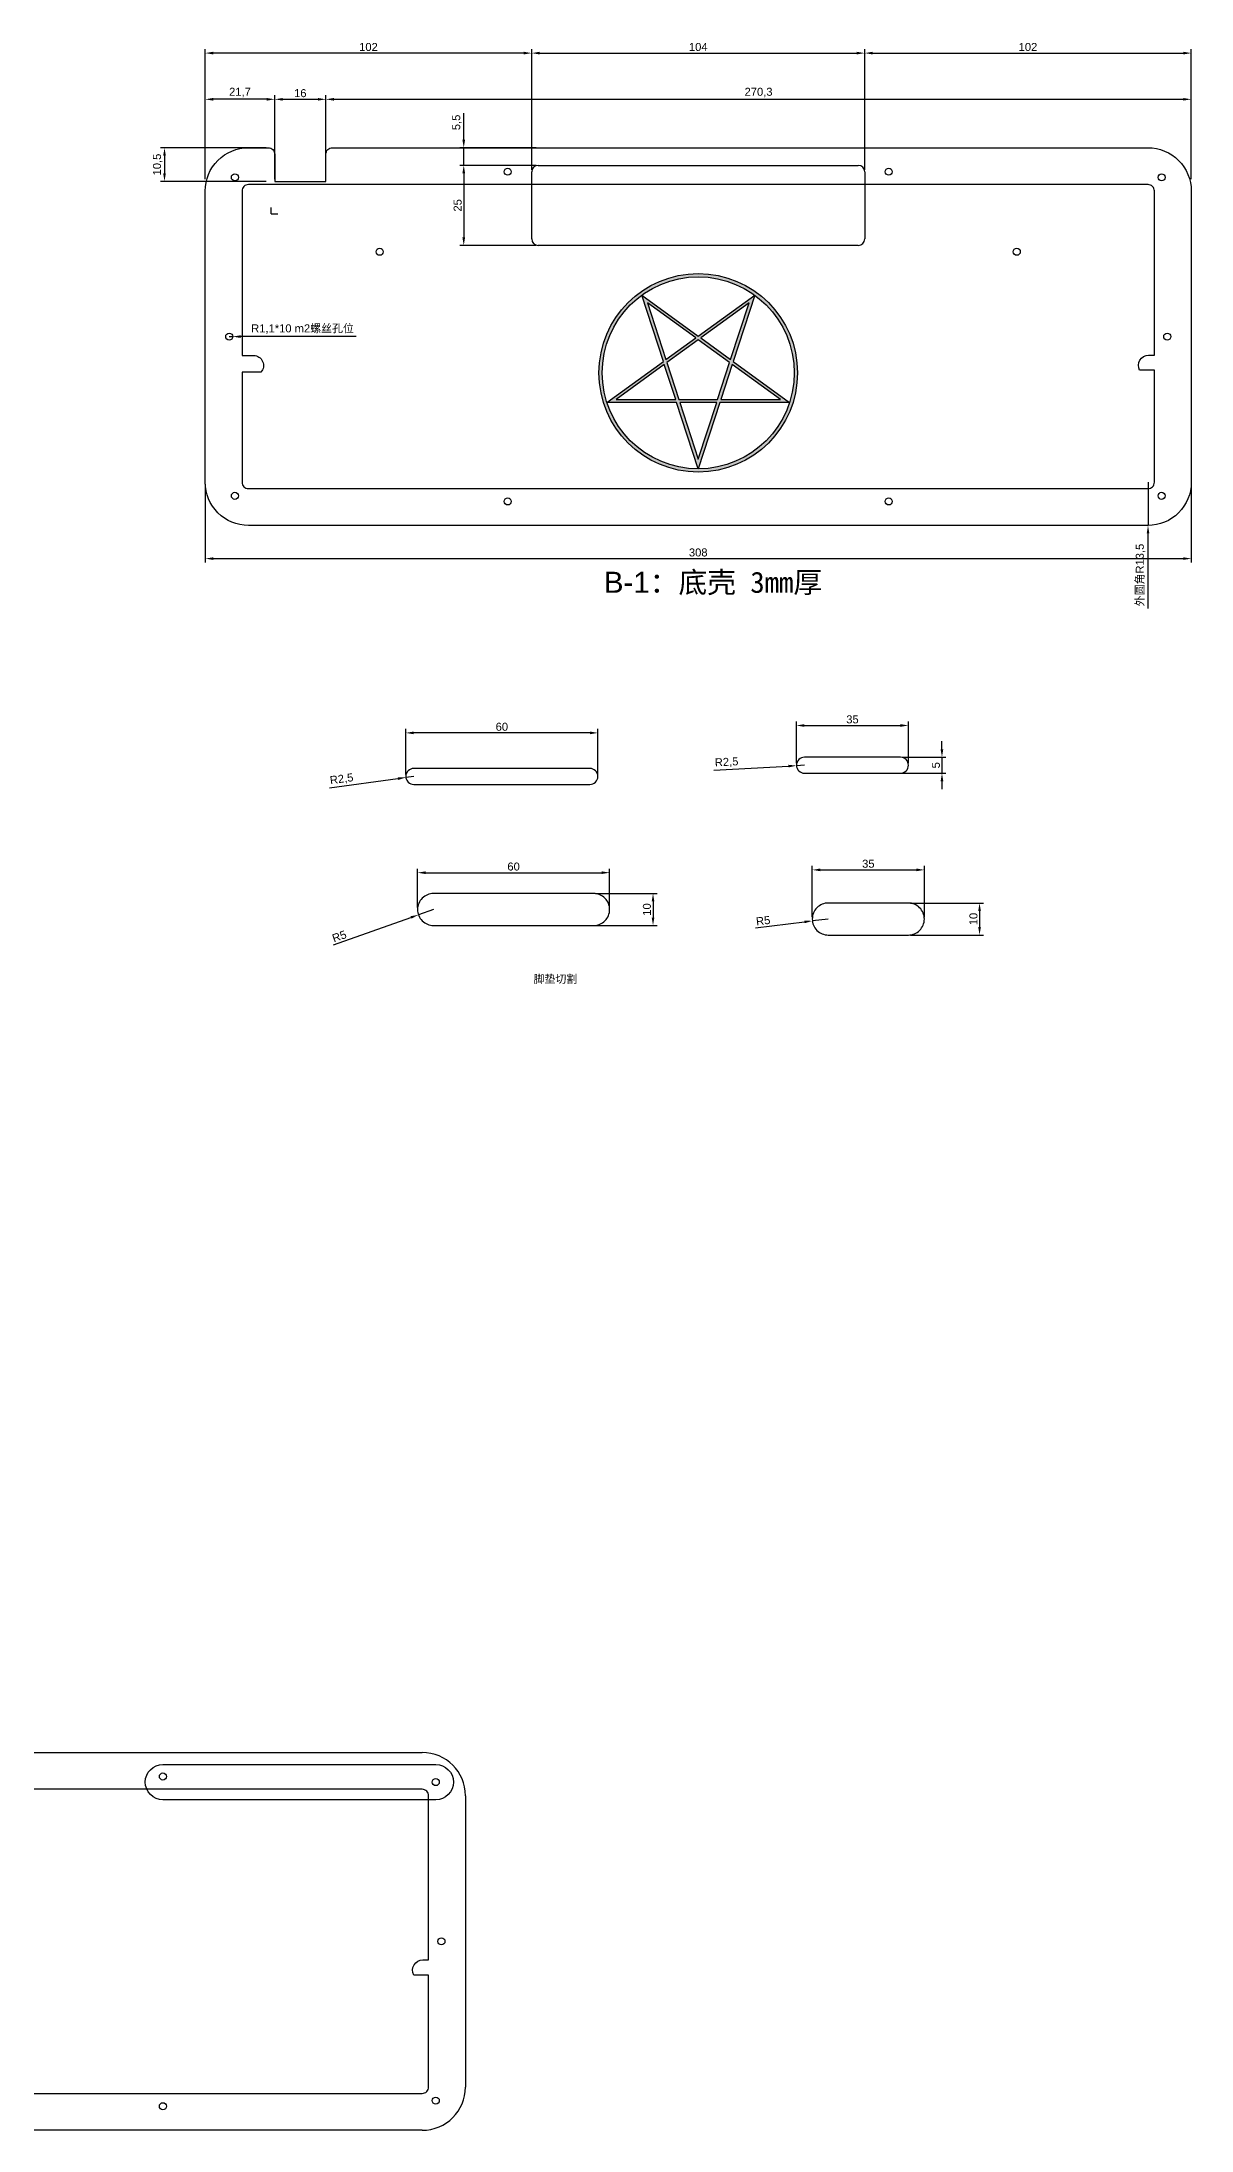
# Model space of a CAD drawing. Header units: millimetres. Extents: x -514 to 1814, y -954 to 381.
# Drawn here: x 743 to 1102, y -407 to 245 of the extents above; entities that cross this region are included whole.
import ezdxf

# ---------------------------------------------------------------- set-up
doc = ezdxf.new("R2010")
doc.units = ezdxf.units.MM
doc.layers.get('Defpoints').update_dxf_attribs({"color": 1})
doc.layers.add('etching', color=160, linetype='Continuous')
doc.layers.add('mark', color=90, linetype='Continuous', plot=False)
doc.styles.get("Standard").update_dxf_attribs({"font": 'arial.ttf'})
doc.dimstyles.new('ISO-25', dxfattribs={"dimtxt": 2.5, "dimasz": 2.5, "dimexe": 1.25, "dimexo": 0.625, "dimtad": 1, "dimtxsty": 'Standard', "dimcen": 2.5, "dimadec": 0, "dimazin": 0, "dimtfac": 1, "dimtmove": 0, "dimatfit": 3, "dimfxl": 1, "dimarcsym": 0})

# ---------------------------------------------------------------- blocks, each defined once
blk = doc.blocks.new('*D83')
at = {"layer": 'Defpoints', "color": 0, "transparency": 16777216}
for p in [(1088.19, 107.45), (1088.19, 93.95)]:
    blk.add_point(p, dxfattribs=at)
at = {"layer": 'mark', "color": 0, "lineweight": -2, "transparency": 16777216}
for p, q in [((1088.19, 107.45), (1088.19, 93.95)), ((1088.19, 68), (1088.19, 91.45))]:
    blk.add_line(p, q, dxfattribs=at)
at = {"layer": 'mark', "color": 0, "transparency": 16777216}
blk.add_solid([(1087.78, 91.45), (1088.61, 91.45), (1088.19, 93.95)], dxfattribs=at)
at = {"layer": 'mark', "color": 0, "transparency": 16777216, "insert": (1085.85, 78.48), "char_height": 2.5, "attachment_point": 5, "rotation": 90}
blk.add_mtext('{\\fSimSun|b0|i0|c134|p2;外圆角}R13,5', dxfattribs=at)
blk = doc.blocks.new('*D86')
at = {"layer": 'Defpoints', "color": 0, "transparency": 16777216}
for p in [(793.69, 227.08), (793.69, 201.45), (815.39, 201.45)]:
    blk.add_point(p, dxfattribs=at)
at = {"layer": 'mark', "color": 0, "lineweight": -2, "transparency": 16777216}
for p, q in [((793.69, 202.08), (793.69, 228.33)), ((812.89, 227.08), (796.19, 227.08)), ((815.39, 202.08), (815.39, 228.33))]:
    blk.add_line(p, q, dxfattribs=at)
at = {"layer": 'mark', "color": 0, "transparency": 16777216}
for points in [[(796.19, 227.49), (796.19, 226.66), (793.69, 227.08)], [(812.89, 227.49), (812.89, 226.66), (815.39, 227.08)]]:
    blk.add_solid(points, dxfattribs=at)
at = {"layer": 'mark', "color": 0, "transparency": 16777216, "insert": (804.54, 229.2), "char_height": 2.5, "attachment_point": 5}
blk.add_mtext('21,7', dxfattribs=at)
blk = doc.blocks.new('*D87')
at = {"layer": 'Defpoints', "color": 0, "transparency": 16777216}
for p in [(831.39, 227.08), (815.39, 201.45), (831.39, 201.45)]:
    blk.add_point(p, dxfattribs=at)
at = {"layer": 'mark', "color": 0, "lineweight": -2, "transparency": 16777216}
for p, q in [((815.39, 202.08), (815.39, 228.33)), ((817.89, 227.08), (828.89, 227.08)), ((831.39, 202.08), (831.39, 228.33))]:
    blk.add_line(p, q, dxfattribs=at)
at = {"layer": 'mark', "color": 0, "transparency": 16777216}
for points in [[(817.89, 227.49), (817.89, 226.66), (815.39, 227.08)], [(828.89, 227.49), (828.89, 226.66), (831.39, 227.08)]]:
    blk.add_solid(points, dxfattribs=at)
at = {"layer": 'mark', "color": 0, "transparency": 16777216, "insert": (823.39, 228.98), "char_height": 2.5, "attachment_point": 5}
blk.add_mtext('16', dxfattribs=at)
blk = doc.blocks.new('*D88')
at = {"layer": 'Defpoints', "color": 0, "transparency": 16777216}
for p in [(1101.69, 227.08), (831.39, 201.45), (1101.69, 201.45)]:
    blk.add_point(p, dxfattribs=at)
at = {"layer": 'mark', "color": 0, "lineweight": -2, "transparency": 16777216}
for p, q in [((831.39, 202.08), (831.39, 228.33)), ((833.89, 227.08), (1099.19, 227.08)), ((1101.69, 202.08), (1101.69, 228.33))]:
    blk.add_line(p, q, dxfattribs=at)
at = {"layer": 'mark', "color": 0, "transparency": 16777216}
for points in [[(833.89, 227.49), (833.89, 226.66), (831.39, 227.08)], [(1099.19, 227.49), (1099.19, 226.66), (1101.69, 227.08)]]:
    blk.add_solid(points, dxfattribs=at)
at = {"layer": 'mark', "color": 0, "transparency": 16777216, "insert": (966.54, 229.2), "char_height": 2.5, "attachment_point": 5}
blk.add_mtext('270,3', dxfattribs=at)
blk = doc.blocks.new('*D84')
at = {"layer": 'Defpoints', "color": 0, "transparency": 16777216}
for p in [(801.19, 152.95), (802.29, 152.95)]:
    blk.add_point(p, dxfattribs=at)
at = {"layer": 'mark', "color": 0, "lineweight": -2, "transparency": 16777216}
for p, q in [((801.19, 152.95), (802.29, 152.95)), ((840.87, 152.95), (804.79, 152.95))]:
    blk.add_line(p, q, dxfattribs=at)
at = {"layer": 'mark', "color": 0, "transparency": 16777216}
blk.add_solid([(804.79, 153.37), (804.79, 152.53), (802.29, 152.95)], dxfattribs=at)
at = {"layer": 'mark', "color": 0, "transparency": 16777216, "insert": (824.08, 155.29), "char_height": 2.5, "attachment_point": 5}
blk.add_mtext('R1,1*10 m2{\\fSimSun|b0|i0|c134|p2;螺丝孔位}', dxfattribs=at)
blk = doc.blocks.new('*D85')
at = {"layer": 'Defpoints', "color": 0, "transparency": 16777216}
for p in [(793.69, 107.45), (1101.69, 107.45), (1101.69, 83.6)]:
    blk.add_point(p, dxfattribs=at)
at = {"layer": 'mark', "color": 0, "lineweight": -2, "transparency": 16777216}
for p, q in [((793.69, 106.83), (793.69, 82.35)), ((1101.69, 106.83), (1101.69, 82.35)), ((796.19, 83.6), (1099.19, 83.6))]:
    blk.add_line(p, q, dxfattribs=at)
at = {"layer": 'mark', "color": 0, "transparency": 16777216}
for points in [[(796.19, 84.02), (796.19, 83.19), (793.69, 83.6)], [(1099.19, 84.02), (1099.19, 83.19), (1101.69, 83.6)]]:
    blk.add_solid(points, dxfattribs=at)
at = {"layer": 'mark', "color": 0, "transparency": 16777216, "insert": (947.69, 85.51), "char_height": 2.5, "attachment_point": 5}
blk.add_mtext('308', dxfattribs=at)
blk = doc.blocks.new('*D89')
at = {"layer": 'Defpoints', "color": 0, "transparency": 16777216}
for p in [(813.39, 211.95), (780.98, 201.45), (813.39, 201.45)]:
    blk.add_point(p, dxfattribs=at)
at = {"layer": 'mark', "color": 0, "lineweight": -2, "transparency": 16777216}
for p, q in [((812.77, 211.95), (779.73, 211.95)), ((780.98, 209.45), (780.98, 203.95)), ((812.77, 201.45), (779.73, 201.45))]:
    blk.add_line(p, q, dxfattribs=at)
at = {"layer": 'mark', "color": 0, "transparency": 16777216}
for points in [[(780.56, 209.45), (781.39, 209.45), (780.98, 211.95)], [(780.56, 203.95), (781.39, 203.95), (780.98, 201.45)]]:
    blk.add_solid(points, dxfattribs=at)
at = {"layer": 'mark', "color": 0, "transparency": 16777216, "insert": (778.85, 206.7), "char_height": 2.5, "attachment_point": 5, "rotation": 90}
blk.add_mtext('10,5', dxfattribs=at)
blk = doc.blocks.new('*D90')
at = {"layer": 'Defpoints', "color": 0, "transparency": 16777216}
for p in [(874.45, 211.95), (897.69, 211.95), (897.69, 206.45)]:
    blk.add_point(p, dxfattribs=at)
at = {"layer": 'mark', "color": 0, "lineweight": -2, "transparency": 16777216}
for p, q in [((874.45, 214.45), (874.45, 222.77)), ((897.07, 211.95), (873.2, 211.95)), ((874.45, 206.45), (874.45, 211.95)), ((897.07, 206.45), (873.2, 206.45)), ((874.45, 203.95), (874.45, 201.45))]:
    blk.add_line(p, q, dxfattribs=at)
at = {"layer": 'mark', "color": 0, "transparency": 16777216}
for points in [[(874.03, 214.45), (874.87, 214.45), (874.45, 211.95)], [(874.03, 203.95), (874.87, 203.95), (874.45, 206.45)]]:
    blk.add_solid(points, dxfattribs=at)
at = {"layer": 'mark', "color": 0, "transparency": 16777216, "insert": (872.33, 219.86), "char_height": 2.5, "attachment_point": 5, "rotation": 90}
blk.add_mtext('5,5', dxfattribs=at)
blk = doc.blocks.new('*D91')
at = {"layer": 'Defpoints', "color": 0, "transparency": 16777216}
for p in [(793.69, 241.51), (793.69, 204.45), (895.69, 204.45)]:
    blk.add_point(p, dxfattribs=at)
at = {"layer": 'mark', "color": 0, "lineweight": -2, "transparency": 16777216}
for p, q in [((793.69, 205.08), (793.69, 242.76)), ((893.19, 241.51), (796.19, 241.51)), ((895.69, 205.08), (895.69, 242.76))]:
    blk.add_line(p, q, dxfattribs=at)
at = {"layer": 'mark', "color": 0, "transparency": 16777216}
for points in [[(796.19, 241.93), (796.19, 241.09), (793.69, 241.51)], [(893.19, 241.93), (893.19, 241.09), (895.69, 241.51)]]:
    blk.add_solid(points, dxfattribs=at)
at = {"layer": 'mark', "color": 0, "transparency": 16777216, "insert": (844.69, 243.41), "char_height": 2.5, "attachment_point": 5}
blk.add_mtext('102', dxfattribs=at)
blk = doc.blocks.new('*D92')
at = {"layer": 'Defpoints', "color": 0, "transparency": 16777216}
for p in [(999.69, 241.51), (895.69, 204.45), (999.69, 204.45)]:
    blk.add_point(p, dxfattribs=at)
at = {"layer": 'mark', "color": 0, "lineweight": -2, "transparency": 16777216}
for p, q in [((895.69, 205.08), (895.69, 242.76)), ((898.19, 241.51), (997.19, 241.51)), ((999.69, 205.08), (999.69, 242.76))]:
    blk.add_line(p, q, dxfattribs=at)
at = {"layer": 'mark', "color": 0, "transparency": 16777216}
for points in [[(898.19, 241.93), (898.19, 241.09), (895.69, 241.51)], [(997.19, 241.93), (997.19, 241.09), (999.69, 241.51)]]:
    blk.add_solid(points, dxfattribs=at)
at = {"layer": 'mark', "color": 0, "transparency": 16777216, "insert": (947.69, 243.41), "char_height": 2.5, "attachment_point": 5}
blk.add_mtext('104', dxfattribs=at)
blk = doc.blocks.new('*D93')
at = {"layer": 'Defpoints', "color": 0, "transparency": 16777216}
for p in [(1101.69, 241.51), (999.69, 204.45), (1101.69, 204.45)]:
    blk.add_point(p, dxfattribs=at)
at = {"layer": 'mark', "color": 0, "lineweight": -2, "transparency": 16777216}
for p, q in [((999.69, 205.08), (999.69, 242.76)), ((1002.19, 241.51), (1099.19, 241.51)), ((1101.69, 205.08), (1101.69, 242.76))]:
    blk.add_line(p, q, dxfattribs=at)
at = {"layer": 'mark', "color": 0, "transparency": 16777216}
for points in [[(1002.19, 241.93), (1002.19, 241.09), (999.69, 241.51)], [(1099.19, 241.93), (1099.19, 241.09), (1101.69, 241.51)]]:
    blk.add_solid(points, dxfattribs=at)
at = {"layer": 'mark', "color": 0, "transparency": 16777216, "insert": (1050.69, 243.41), "char_height": 2.5, "attachment_point": 5}
blk.add_mtext('102', dxfattribs=at)
blk = doc.blocks.new('*D94')
at = {"layer": 'Defpoints', "color": 0, "transparency": 16777216}
for p in [(897.69, 206.45), (874.45, 181.45), (897.69, 181.45)]:
    blk.add_point(p, dxfattribs=at)
at = {"layer": 'mark', "color": 0, "lineweight": -2, "transparency": 16777216}
for p, q in [((897.07, 206.45), (873.2, 206.45)), ((874.45, 203.95), (874.45, 183.95)), ((897.07, 181.45), (873.2, 181.45))]:
    blk.add_line(p, q, dxfattribs=at)
at = {"layer": 'mark', "color": 0, "transparency": 16777216}
for points in [[(874.03, 203.95), (874.87, 203.95), (874.45, 206.45)], [(874.03, 183.95), (874.87, 183.95), (874.45, 181.45)]]:
    blk.add_solid(points, dxfattribs=at)
at = {"layer": 'mark', "color": 0, "transparency": 16777216, "insert": (872.55, 193.95), "char_height": 2.5, "attachment_point": 5, "rotation": 90}
blk.add_mtext('25', dxfattribs=at)
blk = doc.blocks.new('*D147')
at = {"layer": 'Defpoints', "color": 0, "ltscale": 10, "transparency": 16777216}
for p in [(856.37, 15.22), (858.85, 15.56)]:
    blk.add_point(p, dxfattribs=at)
at = {"layer": 'mark', "color": 0, "lineweight": -2, "ltscale": 10, "transparency": 16777216}
for p, q in [((832.54, 11.95), (853.9, 14.88)), ((858.85, 15.56), (856.37, 15.22))]:
    blk.add_line(p, q, dxfattribs=at)
blk.add_arc((858.85, 15.56), 2.5, 180, 216.44203, dxfattribs=at)
at = {"layer": 'mark', "color": 0, "ltscale": 10, "transparency": 16777216}
blk.add_solid([(853.84, 15.29), (853.95, 14.46), (856.37, 15.22)], dxfattribs=at)
at = {"layer": 'mark', "color": 0, "ltscale": 10, "transparency": 16777216, "insert": (836.32, 14.62), "char_height": 2.5, "attachment_point": 5, "rotation": 7.79414}
blk.add_mtext('R2,5', dxfattribs=at)
blk = doc.blocks.new('*D148')
at = {"layer": 'Defpoints', "color": 0, "ltscale": 10, "transparency": 16777216}
for p in [(978.38, 18.92), (980.87, 19.05)]:
    blk.add_point(p, dxfattribs=at)
at = {"layer": 'mark', "color": 0, "lineweight": -2, "ltscale": 10, "transparency": 16777216}
for p, q in [((952.57, 17.54), (975.88, 18.78)), ((980.87, 19.05), (978.38, 18.92))]:
    blk.add_line(p, q, dxfattribs=at)
at = {"layer": 'mark', "color": 0, "ltscale": 10, "transparency": 16777216}
blk.add_solid([(975.86, 19.2), (975.9, 18.37), (978.38, 18.92)], dxfattribs=at)
at = {"layer": 'mark', "color": 0, "ltscale": 10, "transparency": 16777216, "insert": (956.56, 19.88), "char_height": 2.5, "attachment_point": 5, "rotation": 3.05522}
blk.add_mtext('R2,5', dxfattribs=at)
blk = doc.blocks.new('*D149')
at = {"layer": 'Defpoints', "color": 0, "ltscale": 10, "transparency": 16777216}
for p in [(856.35, 29.16), (856.35, 15.56), (916.35, 15.56)]:
    blk.add_point(p, dxfattribs=at)
at = {"layer": 'mark', "color": 0, "lineweight": -2, "ltscale": 10, "transparency": 16777216}
for p, q in [((856.35, 16.18), (856.35, 30.41)), ((913.85, 29.16), (858.85, 29.16)), ((916.35, 16.18), (916.35, 30.41))]:
    blk.add_line(p, q, dxfattribs=at)
at = {"layer": 'mark', "color": 0, "ltscale": 10, "transparency": 16777216}
for points in [[(858.85, 29.58), (858.85, 28.74), (856.35, 29.16)], [(913.85, 29.58), (913.85, 28.74), (916.35, 29.16)]]:
    blk.add_solid(points, dxfattribs=at)
at = {"layer": 'mark', "color": 0, "ltscale": 10, "transparency": 16777216, "insert": (886.35, 31.06), "char_height": 2.5, "attachment_point": 5}
blk.add_mtext('60', dxfattribs=at)
blk = doc.blocks.new('*D150')
at = {"layer": 'Defpoints', "color": 0, "ltscale": 10, "transparency": 16777216}
for p in [(1013.37, 31.47), (978.37, 19.05), (1013.37, 19.05)]:
    blk.add_point(p, dxfattribs=at)
at = {"layer": 'mark', "color": 0, "lineweight": -2, "ltscale": 10, "transparency": 16777216}
for p, q in [((978.37, 19.67), (978.37, 32.72)), ((1013.37, 19.67), (1013.37, 32.72)), ((980.87, 31.47), (1010.87, 31.47))]:
    blk.add_line(p, q, dxfattribs=at)
at = {"layer": 'mark', "color": 0, "ltscale": 10, "transparency": 16777216}
for points in [[(980.87, 31.89), (980.87, 31.05), (978.37, 31.47)], [(1010.87, 31.89), (1010.87, 31.05), (1013.37, 31.47)]]:
    blk.add_solid(points, dxfattribs=at)
at = {"layer": 'mark', "color": 0, "ltscale": 10, "transparency": 16777216, "insert": (995.87, 33.37), "char_height": 2.5, "attachment_point": 5}
blk.add_mtext('35', dxfattribs=at)
blk = doc.blocks.new('*D151')
at = {"layer": 'Defpoints', "color": 0, "ltscale": 10, "transparency": 16777216}
for p in [(1010.87, 21.55), (1010.87, 16.55), (1023.83, 16.55)]:
    blk.add_point(p, dxfattribs=at)
at = {"layer": 'mark', "color": 0, "lineweight": -2, "ltscale": 10, "transparency": 16777216}
for p, q in [((1023.83, 24.05), (1023.83, 26.55)), ((1011.5, 21.55), (1025.08, 21.55)), ((1023.83, 21.55), (1023.83, 16.55)), ((1011.5, 16.55), (1025.08, 16.55)), ((1023.83, 14.05), (1023.83, 11.55))]:
    blk.add_line(p, q, dxfattribs=at)
at = {"layer": 'mark', "color": 0, "ltscale": 10, "transparency": 16777216}
for points in [[(1023.41, 24.05), (1024.25, 24.05), (1023.83, 21.55)], [(1023.41, 14.05), (1024.25, 14.05), (1023.83, 16.55)]]:
    blk.add_solid(points, dxfattribs=at)
at = {"layer": 'mark', "color": 0, "ltscale": 10, "transparency": 16777216, "insert": (1021.94, 19.05), "char_height": 2.5, "attachment_point": 5, "rotation": 90}
blk.add_mtext('5', dxfattribs=at)
blk = doc.blocks.new('*D152')
at = {"layer": 'Defpoints', "color": 0, "ltscale": 10, "transparency": 16777216}
for p in [(865.02, -26.01), (860.31, -27.67)]:
    blk.add_point(p, dxfattribs=at)
at = {"layer": 'mark', "color": 0, "lineweight": -2, "ltscale": 10, "transparency": 16777216}
for p, q in [((865.02, -26.01), (860.31, -27.67)), ((833.72, -37.06), (857.95, -28.5))]:
    blk.add_line(p, q, dxfattribs=at)
at = {"layer": 'mark', "color": 0, "ltscale": 10, "transparency": 16777216}
blk.add_solid([(857.81, -28.11), (858.09, -28.89), (860.31, -27.67)], dxfattribs=at)
at = {"layer": 'mark', "color": 0, "ltscale": 10, "transparency": 16777216, "insert": (835.58, -34.39), "char_height": 2.5, "attachment_point": 5, "rotation": 19.44158}
blk.add_mtext('R5', dxfattribs=at)
blk = doc.blocks.new('*D153')
at = {"layer": 'Defpoints', "color": 0, "ltscale": 10, "transparency": 16777216}
for p in [(1018.33, -13.63), (983.33, -28.98), (1018.33, -28.98)]:
    blk.add_point(p, dxfattribs=at)
at = {"layer": 'mark', "color": 0, "lineweight": -2, "ltscale": 10, "transparency": 16777216}
for p, q in [((983.33, -28.36), (983.33, -12.38)), ((1018.33, -28.36), (1018.33, -12.38)), ((985.83, -13.63), (1015.83, -13.63))]:
    blk.add_line(p, q, dxfattribs=at)
at = {"layer": 'mark', "color": 0, "ltscale": 10, "transparency": 16777216}
for points in [[(985.83, -13.21), (985.83, -14.05), (983.33, -13.63)], [(1015.83, -13.21), (1015.83, -14.05), (1018.33, -13.63)]]:
    blk.add_solid(points, dxfattribs=at)
at = {"layer": 'mark', "color": 0, "ltscale": 10, "transparency": 16777216, "insert": (1000.83, -11.73), "char_height": 2.5, "attachment_point": 5}
blk.add_mtext('35', dxfattribs=at)
blk = doc.blocks.new('*D154')
at = {"layer": 'Defpoints', "color": 0, "ltscale": 10, "transparency": 16777216}
for p in [(915.02, -21.01), (915.02, -31.01), (933.57, -31.01)]:
    blk.add_point(p, dxfattribs=at)
at = {"layer": 'mark', "color": 0, "lineweight": -2, "ltscale": 10, "transparency": 16777216}
for p, q in [((915.65, -21.01), (934.82, -21.01)), ((933.57, -23.51), (933.57, -28.51)), ((915.65, -31.01), (934.82, -31.01))]:
    blk.add_line(p, q, dxfattribs=at)
at = {"layer": 'mark', "color": 0, "ltscale": 10, "transparency": 16777216}
for points in [[(933.16, -23.51), (933.99, -23.51), (933.57, -21.01)], [(933.16, -28.51), (933.99, -28.51), (933.57, -31.01)]]:
    blk.add_solid(points, dxfattribs=at)
at = {"layer": 'mark', "color": 0, "ltscale": 10, "transparency": 16777216, "insert": (931.67, -26.01), "char_height": 2.5, "attachment_point": 5, "rotation": 90}
blk.add_mtext('10', dxfattribs=at)
blk = doc.blocks.new('*D155')
at = {"layer": 'Defpoints', "color": 0, "ltscale": 10, "transparency": 16777216}
for p in [(920.02, -14.51), (860.02, -26.01), (920.02, -26.01)]:
    blk.add_point(p, dxfattribs=at)
at = {"layer": 'mark', "color": 0, "lineweight": -2, "ltscale": 10, "transparency": 16777216}
for p, q in [((860.02, -25.38), (860.02, -13.26)), ((862.52, -14.51), (917.52, -14.51)), ((920.02, -25.38), (920.02, -13.26))]:
    blk.add_line(p, q, dxfattribs=at)
at = {"layer": 'mark', "color": 0, "ltscale": 10, "transparency": 16777216}
for points in [[(862.52, -14.09), (862.52, -14.93), (860.02, -14.51)], [(917.52, -14.09), (917.52, -14.93), (920.02, -14.51)]]:
    blk.add_solid(points, dxfattribs=at)
at = {"layer": 'mark', "color": 0, "ltscale": 10, "transparency": 16777216, "insert": (890.02, -12.61), "char_height": 2.5, "attachment_point": 5}
blk.add_mtext('60', dxfattribs=at)
blk = doc.blocks.new('*D156')
at = {"layer": 'Defpoints', "color": 0, "ltscale": 10, "transparency": 16777216}
for p in [(1013.33, -23.98), (1013.33, -33.98), (1035.57, -33.98)]:
    blk.add_point(p, dxfattribs=at)
at = {"layer": 'mark', "color": 0, "lineweight": -2, "ltscale": 10, "transparency": 16777216}
for p, q in [((1013.95, -23.98), (1036.82, -23.98)), ((1035.57, -26.48), (1035.57, -31.48)), ((1013.95, -33.98), (1036.82, -33.98))]:
    blk.add_line(p, q, dxfattribs=at)
at = {"layer": 'mark', "color": 0, "ltscale": 10, "transparency": 16777216}
for points in [[(1035.16, -26.48), (1035.99, -26.48), (1035.57, -23.98)], [(1035.16, -31.48), (1035.99, -31.48), (1035.57, -33.98)]]:
    blk.add_solid(points, dxfattribs=at)
at = {"layer": 'mark', "color": 0, "ltscale": 10, "transparency": 16777216, "insert": (1033.67, -28.98), "char_height": 2.5, "attachment_point": 5, "rotation": 90}
blk.add_mtext('10', dxfattribs=at)
blk = doc.blocks.new('*D157')
at = {"layer": 'Defpoints', "color": 0, "ltscale": 10, "transparency": 16777216}
for p in [(983.36, -29.58), (988.33, -28.98)]:
    blk.add_point(p, dxfattribs=at)
at = {"layer": 'mark', "color": 0, "lineweight": -2, "ltscale": 10, "transparency": 16777216}
for p, q in [((965.56, -31.72), (980.88, -29.88)), ((988.33, -28.98), (983.36, -29.58))]:
    blk.add_line(p, q, dxfattribs=at)
at = {"layer": 'mark', "color": 0, "ltscale": 10, "transparency": 16777216}
blk.add_solid([(980.83, -29.46), (980.93, -30.29), (983.36, -29.58)], dxfattribs=at)
at = {"layer": 'mark', "color": 0, "ltscale": 10, "transparency": 16777216, "insert": (967.97, -29.52), "char_height": 2.5, "attachment_point": 5, "rotation": 6.84584}
blk.add_mtext('R5', dxfattribs=at)

msp = doc.modelspace()

# ---------------------------------------------------------------- hatches: boundary and pattern name
at = {"layer": 'etching', "ltscale": 10}
h = msp.add_hatch(color=256, dxfattribs=at)
h.dxf.hatch_style = 1
h.paths.add_polyline_path([(916.694, 141.635, 1), (978.694, 141.635, 1)])
h.paths.add_polyline_path([(977.694, 141.635, -1), (917.694, 141.635, -1)], flags=16)
h.paths.add_polyline_path([(965.327, 165.905), (958.592, 145.176), (976.225, 132.364), (954.429, 132.364), (947.694, 111.635), (940.958, 132.364), (919.162, 132.364), (936.796, 145.176), (930.06, 165.905), (947.694, 153.094)], flags=0)
h.paths.add_polyline_path([(963.564, 163.478), (957.803, 145.749), (948.482, 152.521)], flags=0)
h.paths.add_polyline_path([(946.905, 152.521), (937.584, 145.749), (931.823, 163.478)], flags=0)
h.paths.add_polyline_path([(947.694, 151.948), (957.502, 144.822), (953.756, 133.291), (941.632, 133.291), (937.885, 144.822)], flags=0)
h.paths.add_polyline_path([(958.291, 144.249), (973.372, 133.291), (954.73, 133.291)], flags=0)
h.paths.add_polyline_path([(937.097, 144.249), (940.657, 133.291), (922.015, 133.291)], flags=0)
h.paths.add_polyline_path([(953.454, 132.364), (947.694, 114.635), (941.933, 132.364)], flags=0)
h = msp.add_hatch(color=256, dxfattribs=at)
h.dxf.hatch_style = 1
h.paths.add_polyline_path([(937.097, 144.249), (922.015, 133.291), (940.657, 133.291)], flags=16)
h.paths.add_polyline_path([(947.694, 151.948), (937.885, 144.822), (941.632, 133.291), (953.756, 133.291), (957.502, 144.822)], flags=16)
h.paths.add_polyline_path([(963.564, 163.478), (948.482, 152.521), (957.803, 145.749)], flags=16)
h.paths.add_polyline_path([(947.694, 114.635), (953.454, 132.364), (941.933, 132.364)], flags=16)
h.paths.add_polyline_path([(931.823, 163.478), (937.584, 145.749), (946.905, 152.521)], flags=16)
h.paths.add_polyline_path([(973.372, 133.291), (958.291, 144.249), (954.73, 133.291)], flags=16)
h.paths.add_polyline_path([(947.694, 153.094), (965.327, 165.905), (958.592, 145.176), (976.225, 132.364), (954.429, 132.364), (947.694, 111.635), (940.958, 132.364), (919.162, 132.364), (936.796, 145.176), (930.06, 165.905)])

# ---------------------------------------------------------------- linework, layer by layer
for p, q in [((895.694, 183.451), (895.694, 204.451)), ((897.694, 206.451), (997.694, 206.451)), ((999.694, 204.451), (999.694, 183.451)), ((997.694, 181.451), (897.694, 181.451)), ((606.675, -289.339), (861.475, -289.339)), ((874.975, -302.839), (874.975, -393.839)), ((861.475, -407.339), (580.475, -407.339))]:
    msp.add_line(p, q)
for points in [[(831.394, 201.451), (831.394, 209.951, -0.4142136), (833.394, 211.951), (1088.194, 211.951, -0.4142136), (1101.694, 198.451), (1101.694, 107.451, -0.4142136), (1088.194, 93.951), (807.194, 93.951, -0.4142136), (793.694, 107.451), (793.694, 198.451, -0.4142136), (807.194, 211.951), (813.394, 211.951, -0.4142136), (815.394, 209.951), (815.394, 201.451)], [(780.475, -293.096), (865.718, -293.096, -1), (865.718, -304.096), (780.475, -304.096, -1)]]:
    msp.add_lwpolyline(points, format="xyb", close=True)
at = {"ltscale": 10}
for points in [[(980.872, 16.55), (1010.872, 16.55, 0.4142136), (1013.372, 19.05), (1013.372, 19.05, 0.4142136), (1010.872, 21.55), (980.872, 21.55, 0.4142136), (978.372, 19.05), (978.372, 19.05, 0.4142136)], [(858.851, 13.056), (913.851, 13.056, 0.4142136), (916.351, 15.556), (916.351, 15.556, 0.4142136), (913.851, 18.056), (858.851, 18.056, 0.4142136), (856.351, 15.556), (856.351, 15.556, 0.4142136)], [(865.024, -31.005), (915.024, -31.005, 0.4142136), (920.024, -26.005), (920.024, -26.005, 0.4142136), (915.024, -21.005), (865.024, -21.005, 0.4142136), (860.024, -26.005), (860.024, -26.005, 0.4142136)], [(988.329, -33.982), (1013.329, -33.982, 0.4142136), (1018.329, -28.982), (1018.329, -28.982, 0.4142136), (1013.329, -23.982), (988.329, -23.982, 0.4142136), (983.329, -28.982), (983.329, -28.982, 0.4142136)]]:
    msp.add_lwpolyline(points, format="xyb", close=True, dxfattribs=at)
for centre in [(802.951, 202.694), (888.194, 204.451), (1007.194, 204.451), (1092.436, 202.694), (848.194, 179.451), (1047.194, 179.451), (801.194, 152.951), (1094.194, 152.951), (802.951, 103.209), (888.194, 101.451), (1007.194, 101.451), (1092.436, 103.209), (780.475, -296.839), (865.718, -298.596), (867.475, -348.339), (865.718, -398.082), (780.475, -399.839)]:
    msp.add_circle(centre, 1.1)
for centre, radius, start, end in [((897.694, 204.451), 2, 90, 180), ((997.694, 204.451), 2, 0, 90), ((897.694, 183.451), 2, 180, 270), ((997.694, 183.451), 2, 270, 0), ((861.475, -302.839), 13.5, 0, 90), ((861.475, -393.839), 13.5, 270, 0)]:
    msp.add_arc(centre, radius, start, end)
at = {"layer": 'Defpoints'}
for q in [(814.344, 193.251), (816.344, 191.251)]:
    msp.add_line((814.344, 191.251), q, dxfattribs=at)
for points in [[(805.194, 198.451), (805.194, 147.051), (808.794, 147.051, -0.6533994), (811.074, 141.851), (805.194, 141.851), (805.194, 140.851), (805.194, 107.451, 0.4142136), (807.194, 105.451), (1088.194, 105.451, 0.4142136), (1090.194, 107.451), (1090.194, 140.751), (1090.194, 141.926), (1090.194, 142.426), (1085.58, 142.426, -0.5684319), (1088.394, 147.151), (1090.194, 147.151), (1090.194, 198.451, 0.4142136), (1088.194, 200.451), (807.194, 200.451, 0.4142136)], [(578.475, -302.839), (578.475, -354.239), (582.075, -354.239, -0.6533994), (584.356, -359.439), (578.475, -359.439), (578.475, -360.439), (578.475, -393.839, 0.4142136), (580.475, -395.839), (861.475, -395.839, 0.4142136), (863.475, -393.839), (863.475, -360.539), (863.475, -359.364), (863.475, -358.864), (858.862, -358.864, -0.5684319), (861.675, -354.139), (863.475, -354.139), (863.475, -302.839, 0.4142136), (861.475, -300.839), (580.475, -300.839, 0.4142136)]]:
    msp.add_lwpolyline(points, format="xyb", close=True, dxfattribs=at)
at = {"layer": 'etching'}
for p, q in [((936.796, 145.176), (930.06, 165.905)), ((930.06, 165.905), (947.694, 153.094)), ((947.694, 153.094), (965.327, 165.905)), ((965.327, 165.905), (958.592, 145.176)), ((937.584, 145.749), (946.905, 152.521)), ((948.482, 152.521), (957.803, 145.749)), ((919.162, 132.364), (936.796, 145.176)), ((940.657, 133.291), (937.097, 144.249)), ((958.291, 144.249), (954.73, 133.291)), ((958.592, 145.176), (976.225, 132.364)), ((940.958, 132.364), (919.162, 132.364)), ((947.694, 111.635), (940.958, 132.364)), ((953.454, 132.364), (941.933, 132.364)), ((954.429, 132.364), (947.694, 111.635)), ((976.225, 132.364), (954.429, 132.364))]:
    msp.add_line(p, q, dxfattribs=at)
at = {"layer": 'etching', "ltscale": 10}
for p, q in [((946.905, 152.521), (931.823, 163.478)), ((931.823, 163.478), (937.584, 145.749)), ((963.564, 163.478), (948.482, 152.521)), ((957.803, 145.749), (963.564, 163.478)), ((947.694, 151.948), (937.885, 144.822)), ((957.502, 144.822), (947.694, 151.948)), ((937.097, 144.249), (922.015, 133.291)), ((937.885, 144.822), (941.632, 133.291)), ((953.756, 133.291), (957.502, 144.822)), ((973.372, 133.291), (958.291, 144.249)), ((922.015, 133.291), (940.657, 133.291)), ((941.632, 133.291), (953.756, 133.291)), ((941.933, 132.364), (947.694, 114.635)), ((947.694, 114.635), (953.454, 132.364)), ((954.73, 133.291), (973.372, 133.291))]:
    msp.add_line(p, q, dxfattribs=at)
msp.add_circle((947.694, 141.635), 31, dxfattribs=at)
at = {"layer": 'etching'}
msp.add_circle((947.694, 141.635), 30, dxfattribs=at)

# ---------------------------------------------------------------- texts
at = {"insert": (918.214, 79.506), "char_height": 6.58764, "attachment_point": 1}
msp.add_mtext_dynamic_manual_height_columns('B-1{\\fSimSun|b0|i0|c134|p2;：底壳\\fSimSun|b0|i0|c0|p2; 3mm\\fSimSun|b0|i0|c134|p2;厚}', width=134.64919, gutter_width=12.5, heights=[0], dxfattribs=at)
at = {"layer": 'mark', "ltscale": 10, "insert": (896.272, -46.459), "char_height": 2.5, "attachment_point": 1}
msp.add_mtext_dynamic_manual_height_columns('{\\fSimSun|b0|i0|c134|p2;脚垫切割}', width=105.46799, gutter_width=12.5, heights=[0], dxfattribs=at)

# ---------------------------------------------------------------- dimensions: what is measured, and where the dimension line sits
at = {"layer": 'mark'}
for base, p1, p2, picture, middle in [((793.694, 241.509), (895.694, 204.451), (793.694, 204.451), '*D91', (844.694, 243.41)), ((999.694, 241.509), (895.694, 204.451), (999.694, 204.451), '*D92', (947.694, 243.41)), ((1101.694, 241.509), (999.694, 204.451), (1101.694, 204.451), '*D93', (1050.694, 243.41)), ((793.694, 227.077), (815.394, 201.451), (793.694, 201.451), '*D86', (804.544, 229.204)), ((831.394, 227.077), (815.394, 201.451), (831.394, 201.451), '*D87', (823.394, 228.978)), ((1101.694, 227.077), (831.394, 201.451), (1101.694, 201.451), '*D88', (966.544, 229.204)), ((1101.694, 83.604), (793.694, 107.451), (1101.694, 107.451), '*D85', (947.694, 85.506))]:
    dim = msp.add_linear_dim(base=base, p1=p1, p2=p2, dimstyle='ISO-25', dxfattribs=at)
    dim.commit()
    dim.dimension.update_dxf_attribs({"geometry": picture, "text_midpoint": middle})
for base, p1, p2, picture, middle in [((874.451, 211.951), (897.694, 206.451), (897.694, 211.951), '*D90', (872.329, 219.861)), ((780.975, 201.451), (813.394, 211.951), (813.394, 201.451), '*D89', (778.848, 206.701)), ((874.451, 181.451), (897.694, 206.451), (897.694, 181.451), '*D94', (872.549, 193.951))]:
    dim = msp.add_linear_dim(base=base, p1=p1, p2=p2, angle=90, dimstyle='ISO-25', dxfattribs=at)
    dim.commit()
    dim.dimension.update_dxf_attribs({"geometry": picture, "text_midpoint": middle})
for center, mpoint, text, picture, middle in [((801.194, 152.951), (802.294, 152.951), '<>*10 m2{\\fSimSun|b0|i0|c134|p2;螺丝孔位}', '*D84', (824.084, 155.29)), ((1088.194, 107.451), (1088.194, 93.951), '{\\fSimSun|b0|i0|c134|p2;外圆角}<>', '*D83', (1085.855, 78.478))]:
    dim = msp.add_radius_dim(center=center, mpoint=mpoint, text=text, dimstyle='ISO-25', dxfattribs=at)
    dim.commit()
    dim.dimension.update_dxf_attribs({"geometry": picture, "text_midpoint": middle})
at = {"layer": 'mark', "ltscale": 10}
for base, p1, p2, picture, middle in [((856.351, 29.159), (916.351, 15.556), (856.351, 15.556), '*D149', (886.351, 31.06)), ((1013.372, 31.472), (978.372, 19.05), (1013.372, 19.05), '*D150', (995.872, 33.374)), ((920.024, -14.511), (860.024, -26.005), (920.024, -26.005), '*D155', (890.024, -12.61)), ((1018.329, -13.631), (983.329, -28.982), (1018.329, -28.982), '*D153', (1000.829, -11.729))]:
    dim = msp.add_linear_dim(base=base, p1=p1, p2=p2, dimstyle='ISO-25', dxfattribs=at)
    dim.commit()
    dim.dimension.update_dxf_attribs({"geometry": picture, "text_midpoint": middle})
for base, p1, p2, picture, middle in [((1023.832, 16.55), (1010.872, 21.55), (1010.872, 16.55), '*D151', (1021.935, 19.05)), ((933.572, -31.005), (915.024, -21.005), (915.024, -31.005), '*D154', (931.671, -26.005)), ((1035.573, -33.982), (1013.329, -23.982), (1013.329, -33.982), '*D156', (1033.672, -28.982))]:
    dim = msp.add_linear_dim(base=base, p1=p1, p2=p2, angle=90, dimstyle='ISO-25', dxfattribs=at)
    dim.commit()
    dim.dimension.update_dxf_attribs({"geometry": picture, "text_midpoint": middle})
at = {"layer": 'mark', "color": 3, "ltscale": 10}
for center, mpoint, picture, middle in [((980.872, 19.05), (978.375, 18.916), '*D148', (956.674, 17.758)), ((858.851, 15.556), (856.375, 15.217), '*D147', (836.605, 12.511))]:
    dim = msp.add_radius_dim(center=center, mpoint=mpoint, dimstyle='ISO-25', dxfattribs=at)
    dim.commit()
    dim.dimension.update_dxf_attribs({"geometry": picture, "text_midpoint": middle, "dimtype": 164})
at = {"layer": 'mark', "ltscale": 10}
for center, mpoint, picture, middle in [((865.024, -26.005), (860.309, -27.669), '*D152', (836.215, -36.174)), ((988.329, -28.982), (983.364, -29.578), '*D157', (968.194, -31.399))]:
    dim = msp.add_radius_dim(center=center, mpoint=mpoint, dimstyle='ISO-25', dxfattribs=at)
    dim.commit()
    dim.dimension.update_dxf_attribs({"geometry": picture, "text_midpoint": middle, "dimtype": 164})

doc.saveas('drawing.dxf')
